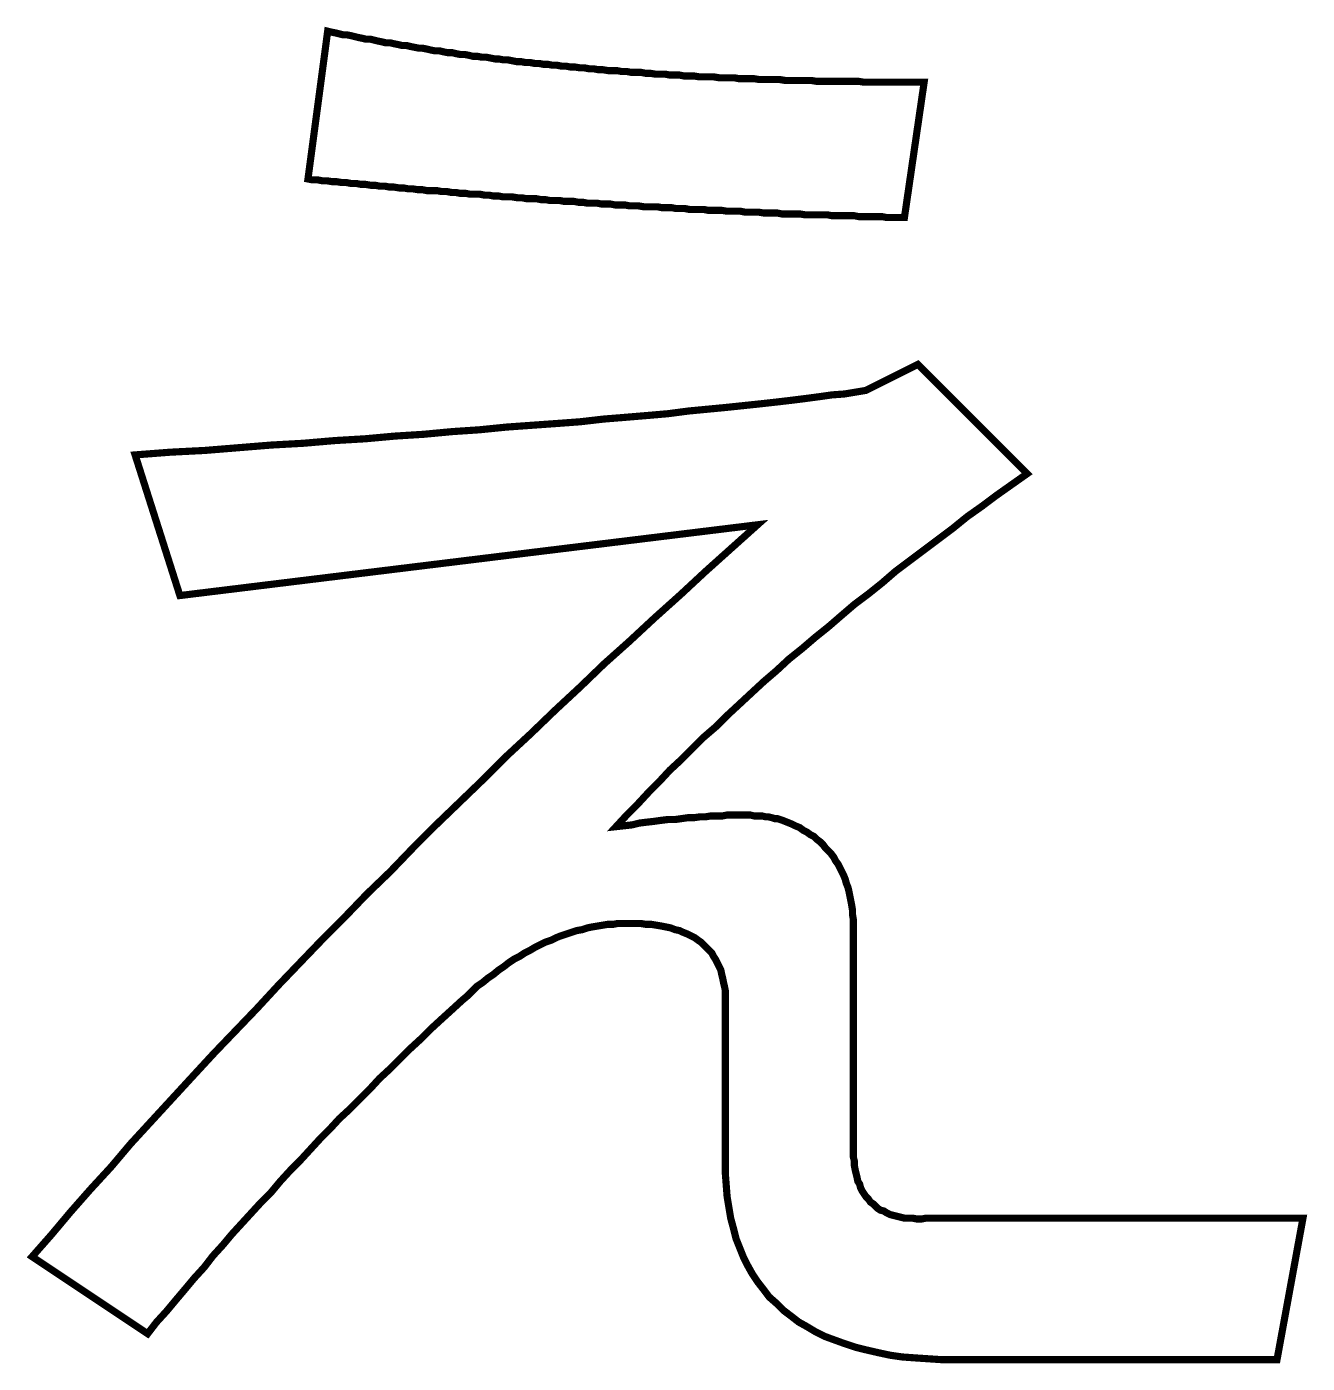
# Model space of a CAD drawing. Extents: x 18.1 to 53.9, y 194.5 to 231.8.
import ezdxf

# ---------------------------------------------------------------- set-up
doc = ezdxf.new("R2010")
doc.units = 0
doc.layers.get('0').update_dxf_attribs({"linetype": 'CONTINUOUS'})

msp = doc.modelspace()

# ---------------------------------------------------------------- linework, layer by layer
at = {"const_width": 0.2}
for points in [[(42.625, 226.475), (42.5, 226.475), (42.375, 226.475), (42.25, 226.475), (42.125, 226.475), (42, 226.5), (41.875, 226.5), (41.75, 226.5), (41.625, 226.5), (41.5, 226.5), (41.35, 226.5), (41.225, 226.525), (41.1, 226.525), (40.975, 226.525), (40.85, 226.525), (40.725, 226.525), (40.6, 226.525), (40.475, 226.55), (40.35, 226.55), (40.225, 226.55), (40.1, 226.55), (39.975, 226.55), (39.85, 226.55), (39.7, 226.575), (39.575, 226.575), (39.45, 226.575), (39.325, 226.575), (39.2, 226.575), (39.075, 226.6), (38.95, 226.6), (38.825, 226.6), (38.7, 226.6), (38.55, 226.625), (38.425, 226.625), (38.3, 226.625), (38.175, 226.625), (38.05, 226.65), (37.925, 226.65), (37.8, 226.65), (37.675, 226.65), (37.525, 226.675), (37.4, 226.675), (37.275, 226.675), (37.15, 226.675), (37.025, 226.7), (36.9, 226.7), (36.75, 226.7), (36.625, 226.7), (36.5, 226.725), (36.375, 226.725), (36.25, 226.725), (36.125, 226.75), (36, 226.75), (35.85, 226.75), (35.725, 226.775), (35.6, 226.775), (35.475, 226.775), (35.35, 226.775), (35.2, 226.8), (35.075, 226.8), (34.95, 226.8), (34.825, 226.825), (34.7, 226.825), (34.55, 226.825), (34.425, 226.85), (34.3, 226.85), (34.175, 226.85), (34.05, 226.875), (33.9, 226.875), (33.775, 226.875), (33.65, 226.9), (33.525, 226.9), (33.4, 226.925), (33.25, 226.925), (33.125, 226.925), (33, 226.95), (32.875, 226.95), (32.725, 226.95), (32.6, 226.975), (32.475, 226.975), (32.35, 227), (32.2, 227), (32.075, 227), (31.95, 227.025), (31.825, 227.025), (31.675, 227.05), (31.55, 227.05), (31.425, 227.05), (31.3, 227.075), (31.15, 227.075), (31.025, 227.1), (30.9, 227.1), (30.775, 227.125), (30.625, 227.125), (30.5, 227.125), (30.375, 227.15), (30.225, 227.15), (30.1, 227.175), (29.975, 227.175), (29.85, 227.2), (29.7, 227.2), (29.575, 227.225), (29.45, 227.225), (29.3, 227.225), (29.175, 227.25), (29.05, 227.25), (28.9, 227.275), (28.775, 227.275), (28.65, 227.3), (28.525, 227.3), (28.375, 227.325), (28.25, 227.325), (28.125, 227.35), (27.975, 227.35), (27.85, 227.375), (27.725, 227.375), (27.575, 227.4), (27.45, 227.4), (27.325, 227.425), (27.175, 227.425), (27.05, 227.45), (26.925, 227.45), (26.775, 227.475), (26.65, 227.475), (26.5, 227.5), (26.375, 227.5), (26.25, 227.525), (26.1, 227.525), (25.975, 227.55), (26.525, 231.675), (26.625, 231.65), (26.75, 231.625), (26.85, 231.6), (26.95, 231.575), (27.05, 231.575), (27.175, 231.55), (27.275, 231.525), (27.375, 231.5), (27.5, 231.475), (27.6, 231.45), (27.725, 231.45), (27.825, 231.425), (27.925, 231.4), (28.05, 231.375), (28.15, 231.35), (28.275, 231.35), (28.375, 231.325), (28.5, 231.3), (28.6, 231.275), (28.725, 231.275), (28.825, 231.25), (28.95, 231.225), (29.075, 231.2), (29.175, 231.2), (29.3, 231.175), (29.4, 231.15), (29.525, 231.125), (29.65, 231.125), (29.75, 231.1), (29.875, 231.075), (30, 231.075), (30.1, 231.05), (30.225, 231.025), (30.35, 231.025), (30.475, 231), (30.575, 230.975), (30.7, 230.975), (30.825, 230.95), (30.95, 230.95), (31.075, 230.925), (31.2, 230.9), (31.3, 230.9), (31.425, 230.875), (31.55, 230.875), (31.675, 230.85), (31.8, 230.825), (31.925, 230.825), (32.05, 230.8), (32.175, 230.8), (32.3, 230.775), (32.425, 230.775), (32.55, 230.75), (32.675, 230.75), (32.8, 230.725), (32.925, 230.725), (33.05, 230.7), (33.175, 230.7), (33.3, 230.675), (33.425, 230.675), (33.575, 230.65), (33.7, 230.65), (33.825, 230.625), (33.95, 230.625), (34.075, 230.6), (34.2, 230.6), (34.35, 230.575), (34.475, 230.575), (34.6, 230.575), (34.725, 230.55), (34.875, 230.55), (35, 230.525), (35.125, 230.525), (35.275, 230.525), (35.4, 230.5), (35.525, 230.5), (35.675, 230.475), (35.8, 230.475), (35.95, 230.475), (36.075, 230.45), (36.2, 230.45), (36.35, 230.45), (36.475, 230.425), (36.625, 230.425), (36.75, 230.425), (36.9, 230.4), (37.025, 230.4), (37.175, 230.4), (37.3, 230.4), (37.45, 230.375), (37.6, 230.375), (37.725, 230.375), (37.875, 230.375), (38, 230.35), (38.15, 230.35), (38.3, 230.35), (38.425, 230.35), (38.575, 230.325), (38.725, 230.325), (38.875, 230.325), (39, 230.325), (39.15, 230.325), (39.3, 230.3), (39.45, 230.3), (39.575, 230.3), (39.725, 230.3), (39.875, 230.3), (40.025, 230.3), (40.175, 230.275), (40.325, 230.275), (40.45, 230.275), (40.6, 230.275), (40.75, 230.275), (40.9, 230.275), (41.05, 230.275), (41.2, 230.275), (41.35, 230.275), (41.5, 230.25), (41.65, 230.25), (41.8, 230.25), (41.95, 230.25), (42.1, 230.25), (42.25, 230.25), (42.4, 230.25), (42.55, 230.25), (42.725, 230.25), (42.875, 230.25), (43.025, 230.25), (43.175, 230.25), (42.625, 226.475)], [(21.15, 219.85), (22.125, 219.925), (23.1, 219.975), (24.025, 220.05), (24.95, 220.125), (25.85, 220.175), (26.725, 220.25), (27.575, 220.3), (28.4, 220.375), (29.2, 220.425), (30, 220.5), (30.75, 220.55), (31.5, 220.625), (32.2, 220.675), (32.9, 220.725), (33.575, 220.775), (34.225, 220.85), (34.85, 220.9), (35.45, 220.95), (36.025, 221), (36.6, 221.075), (37.125, 221.125), (37.65, 221.175), (38.125, 221.225), (38.6, 221.275), (39.05, 221.325), (39.475, 221.375), (39.875, 221.425), (40.25, 221.475), (40.6, 221.525), (40.95, 221.55), (41.25, 221.6), (41.55, 221.65), (43, 222.375), (46.05, 219.325), (45.625, 219.025), (45.2, 218.725), (44.8, 218.425), (44.375, 218.125), (43.975, 217.8), (43.575, 217.5), (43.175, 217.2), (42.775, 216.9), (42.375, 216.6), (42, 216.275), (41.625, 215.975), (41.225, 215.675), (40.875, 215.375), (40.5, 215.05), (40.125, 214.75), (39.775, 214.45), (39.4, 214.15), (39.05, 213.825), (38.7, 213.525), (38.375, 213.225), (38.025, 212.9), (37.7, 212.6), (37.375, 212.275), (37.025, 211.975), (36.725, 211.675), (36.4, 211.35), (36.075, 211.05), (35.775, 210.725), (35.475, 210.425), (35.175, 210.1), (34.875, 209.8), (34.575, 209.475), (34.8, 209.5), (35.025, 209.525), (35.225, 209.575), (35.425, 209.6), (35.65, 209.625), (35.825, 209.65), (36.025, 209.675), (36.225, 209.675), (36.4, 209.7), (36.575, 209.725), (36.75, 209.725), (36.925, 209.75), (37.075, 209.75), (37.225, 209.775), (37.4, 209.775), (37.55, 209.775), (37.675, 209.8), (37.825, 209.8), (37.95, 209.8), (38.075, 209.8), (38.2, 209.8), (38.325, 209.8), (38.425, 209.775), (38.55, 209.775), (38.65, 209.775), (38.75, 209.75), (38.825, 209.75), (38.925, 209.725), (39, 209.7), (39.075, 209.7), (39.15, 209.675), (39.225, 209.65), (39.35, 209.6), (39.475, 209.55), (39.575, 209.5), (39.7, 209.45), (39.8, 209.375), (39.9, 209.325), (40, 209.25), (40.1, 209.2), (40.175, 209.125), (40.275, 209.05), (40.35, 208.975), (40.425, 208.875), (40.5, 208.8), (40.575, 208.725), (40.65, 208.625), (40.7, 208.525), (40.775, 208.425), (40.825, 208.325), (40.875, 208.225), (40.925, 208.125), (40.975, 208), (41, 207.9), (41.05, 207.775), (41.075, 207.675), (41.1, 207.55), (41.125, 207.425), (41.15, 207.3), (41.175, 207.15), (41.175, 207.025), (41.2, 206.875), (41.2, 206.75), (41.2, 206.6), (41.2, 200.525), (41.2, 200.4), (41.2, 200.25), (41.225, 200.15), (41.225, 200.025), (41.25, 199.9), (41.275, 199.8), (41.3, 199.7), (41.325, 199.575), (41.375, 199.5), (41.4, 199.4), (41.45, 199.3), (41.5, 199.225), (41.55, 199.15), (41.625, 199.075), (41.675, 199), (41.75, 198.95), (41.8, 198.9), (41.875, 198.825), (41.95, 198.775), (42.05, 198.75), (42.125, 198.7), (42.225, 198.65), (42.325, 198.625), (42.425, 198.6), (42.525, 198.575), (42.625, 198.55), (42.725, 198.55), (42.85, 198.55), (42.975, 198.525), (43.1, 198.525), (43.225, 198.55), (43.35, 198.55), (53.75, 198.55), (53.025, 194.6), (44.075, 194.6), (43.675, 194.6), (43.3, 194.625), (42.925, 194.65), (42.575, 194.675), (42.225, 194.725), (41.875, 194.8), (41.55, 194.875), (41.25, 194.95), (40.95, 195.05), (40.675, 195.15), (40.4, 195.25), (40.15, 195.375), (39.9, 195.525), (39.675, 195.65), (39.45, 195.825), (39.25, 195.975), (39.05, 196.175), (38.85, 196.35), (38.7, 196.55), (38.525, 196.775), (38.375, 197), (38.25, 197.225), (38.125, 197.475), (38.025, 197.725), (37.925, 197.975), (37.85, 198.275), (37.775, 198.55), (37.725, 198.85), (37.675, 199.15), (37.65, 199.475), (37.625, 199.8), (37.625, 200.15), (37.625, 204.625), (37.625, 204.75), (37.625, 204.9), (37.6, 205.025), (37.575, 205.125), (37.55, 205.25), (37.525, 205.35), (37.5, 205.475), (37.45, 205.575), (37.4, 205.675), (37.35, 205.775), (37.3, 205.85), (37.25, 205.95), (37.175, 206.025), (37.1, 206.1), (37.025, 206.175), (36.95, 206.25), (36.875, 206.3), (36.775, 206.375), (36.675, 206.425), (36.575, 206.475), (36.45, 206.525), (36.35, 206.575), (36.225, 206.6), (36.1, 206.65), (35.975, 206.675), (35.85, 206.7), (35.7, 206.725), (35.55, 206.75), (35.4, 206.75), (35.25, 206.775), (35.1, 206.775), (34.925, 206.775), (34.775, 206.775), (34.625, 206.775), (34.5, 206.75), (34.35, 206.75), (34.2, 206.725), (34.05, 206.7), (33.9, 206.675), (33.775, 206.65), (33.625, 206.6), (33.475, 206.575), (33.325, 206.525), (33.175, 206.475), (33.025, 206.425), (32.9, 206.375), (32.75, 206.3), (32.6, 206.25), (32.45, 206.175), (32.3, 206.1), (32.175, 206.025), (32.025, 205.95), (31.875, 205.85), (31.725, 205.775), (31.575, 205.675), (31.45, 205.575), (31.3, 205.475), (31.15, 205.35), (31, 205.25), (30.85, 205.125), (30.7, 205.025), (30.575, 204.9), (30.425, 204.75), (30.275, 204.625), (29.975, 204.35), (29.7, 204.1), (29.4, 203.825), (29.125, 203.55), (28.825, 203.275), (28.55, 203), (28.275, 202.725), (27.975, 202.45), (27.7, 202.15), (27.425, 201.875), (27.15, 201.6), (26.85, 201.325), (26.575, 201.025), (26.3, 200.75), (26.025, 200.45), (25.75, 200.15), (25.475, 199.875), (25.2, 199.575), (24.95, 199.275), (24.675, 199), (24.4, 198.7), (24.125, 198.4), (23.85, 198.1), (23.6, 197.8), (23.325, 197.5), (23.075, 197.175), (22.8, 196.875), (22.55, 196.575), (22.275, 196.25), (22.025, 195.95), (21.75, 195.65), (21.5, 195.325), (18.275, 197.475), (18.825, 198.1), (19.35, 198.725), (19.9, 199.35), (20.475, 199.975), (21.025, 200.625), (21.6, 201.25), (22.175, 201.875), (22.75, 202.5), (23.35, 203.15), (23.95, 203.775), (24.55, 204.4), (25.15, 205.05), (25.75, 205.675), (26.375, 206.325), (27, 206.95), (27.625, 207.6), (28.275, 208.225), (28.9, 208.875), (29.55, 209.525), (30.2, 210.15), (30.875, 210.8), (31.525, 211.45), (32.2, 212.075), (32.875, 212.725), (33.575, 213.375), (34.25, 214.025), (34.95, 214.65), (35.65, 215.3), (36.375, 215.95), (37.075, 216.6), (37.8, 217.25), (38.525, 217.9), (22.4, 215.925), (21.15, 219.85)]]:
    msp.add_lwpolyline(points, close=True, dxfattribs=at)

doc.saveas('drawing.dxf')
